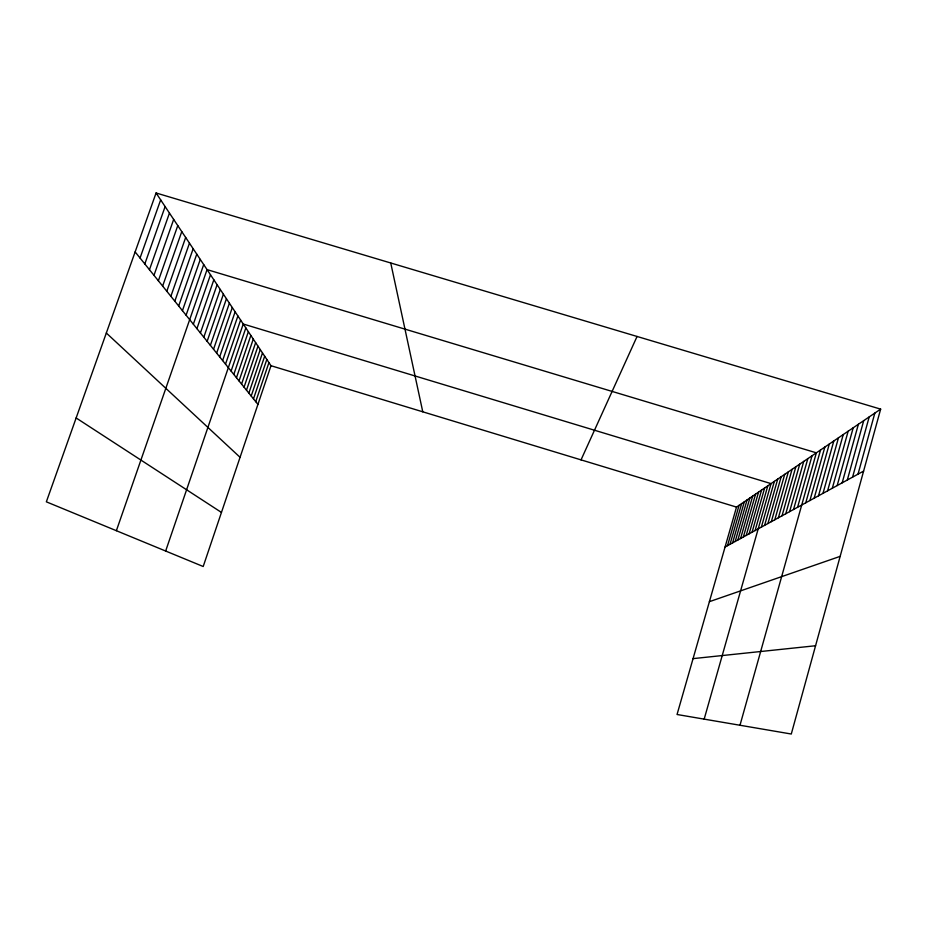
<?xml version="1.0" encoding="UTF-8"?>
<svg xmlns="http://www.w3.org/2000/svg" width="927" height="927" viewBox="0 0 927 927"><rect width="100%" height="100%" fill="white"/><g stroke="black" fill="none" stroke-linecap="round" stroke-linejoin="round"><path stroke-width="1.39" d="M847.301 480.024L863.721 420.638M852.573 477.138L869.202 416.907M858.008 474.16L874.845 413.071M880.65 409.131L791.287 734.022L677.046 714.497L736.513 507.092L880.65 409.131L156.072 192.978L46.35 501.831L203.198 566.513L270.985 365.713L156.072 192.978M827.602 490.823L843.246 434.543M832.319 488.239L848.159 431.206M837.174 485.574L853.199 427.787M842.168 482.84L858.39 424.253M805.76 502.793L820.546 449.977M809.908 500.522L824.856 447.046M814.161 498.193L829.283 444.045M818.518 495.794L833.813 440.962M823.002 493.338L838.471 437.799M785.772 513.743L799.746 464.103M789.607 511.646L803.744 461.391M793.547 509.491L807.834 458.61M797.579 507.278L812.04 455.76M739.989 725.25L816.351 452.828L207.057 269.618L116.373 530.707M761.368 527.127L774.346 481.38M764.613 525.342L777.718 479.085M767.927 523.523L781.183 476.733M771.334 521.658L784.717 474.323M774.81 519.757L788.344 471.866M778.379 517.799L792.052 469.34M782.029 515.794L795.853 466.756M740.58 538.517L752.678 496.096M743.361 536.988L755.575 494.126M746.2 535.435L758.541 492.121M749.097 533.848L761.565 490.059M752.064 532.225L764.648 487.961M755.099 530.557L767.811 485.818M704.172 719.132L771.044 483.616L243.245 324.021L165.655 551.032M727.521 545.667L739.074 505.354M730.024 544.3L741.681 503.57M732.585 542.898L744.346 501.762M735.192 541.472L747.069 499.908M737.857 540.012L749.85 498.019M253.488 398.865L266.825 359.456M255.736 401.658L268.923 362.619M239.039 380.927L253.268 339.097M241.576 384.079L255.643 342.666M244.056 387.162L257.973 346.165M246.489 390.174L260.255 349.583M248.865 393.129L262.492 352.944M251.205 396.026L264.67 356.235M225.516 364.137L240.603 320.047M231.101 371.067L245.84 327.915M233.801 374.427L248.366 331.715M236.455 377.718L250.846 335.447M213.546 349.282L229.398 303.199M216.64 353.129L232.295 307.555M219.664 356.883L235.122 311.808M222.619 360.545L237.891 315.98M200.417 332.967L217.103 284.716M203.813 337.196L220.29 289.502M207.138 341.321L223.395 294.183M210.383 345.354L226.431 298.749M193.349 324.195L210.487 274.774M196.918 328.633L213.836 279.803M174.821 301.194L193.164 248.726M178.679 305.98L196.767 254.149M182.434 310.649L200.278 259.433M186.095 315.203L203.708 264.589M162.642 286.084L181.773 231.623M166.814 291.252L185.667 237.474M170.869 296.292L189.467 243.175M149.456 269.711L169.456 213.094M153.975 275.319L173.673 219.432M158.366 280.777L177.775 225.609M140.047 258.019L160.661 199.873M144.821 263.952L165.122 206.582M581.032 459.873L637.058 336.466M725.065 547.023L863.605 471.09M709.387 601.681L840.152 556.362M693.072 658.622L815.563 645.748M270.985 365.713L736.513 507.092M76.141 417.961L221.46 512.434M106.327 333.013L240.07 457.312M135.133 251.924L257.926 404.381M390.742 262.978L422.77 411.808"/></g></svg>
